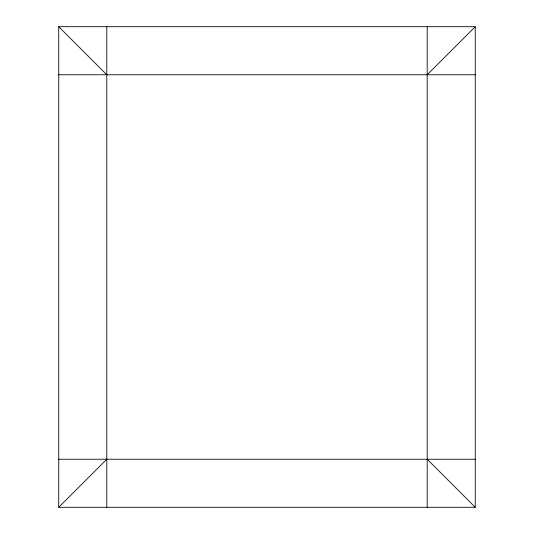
<?xml version="1.0" encoding="UTF-8"?>
<svg xmlns="http://www.w3.org/2000/svg" width="534" height="534" viewBox="0 0 534 534"><rect width="100%" height="100%" fill="white"/><g stroke="black" fill="none" stroke-linecap="round" stroke-linejoin="round"><path stroke-width="0.8" d="M427.2 74.76L475.26 26.7L58.74 26.7L58.74 507.3L475.26 507.3L475.26 26.7M58.74 507.3L106.8 459.24M58.74 74.76L475.26 74.76M58.74 459.24L475.26 459.24M58.74 26.7L106.8 74.76M427.2 459.24L475.26 507.3M427.2 26.7L427.2 507.3M106.8 26.7L106.8 507.3"/></g></svg>
